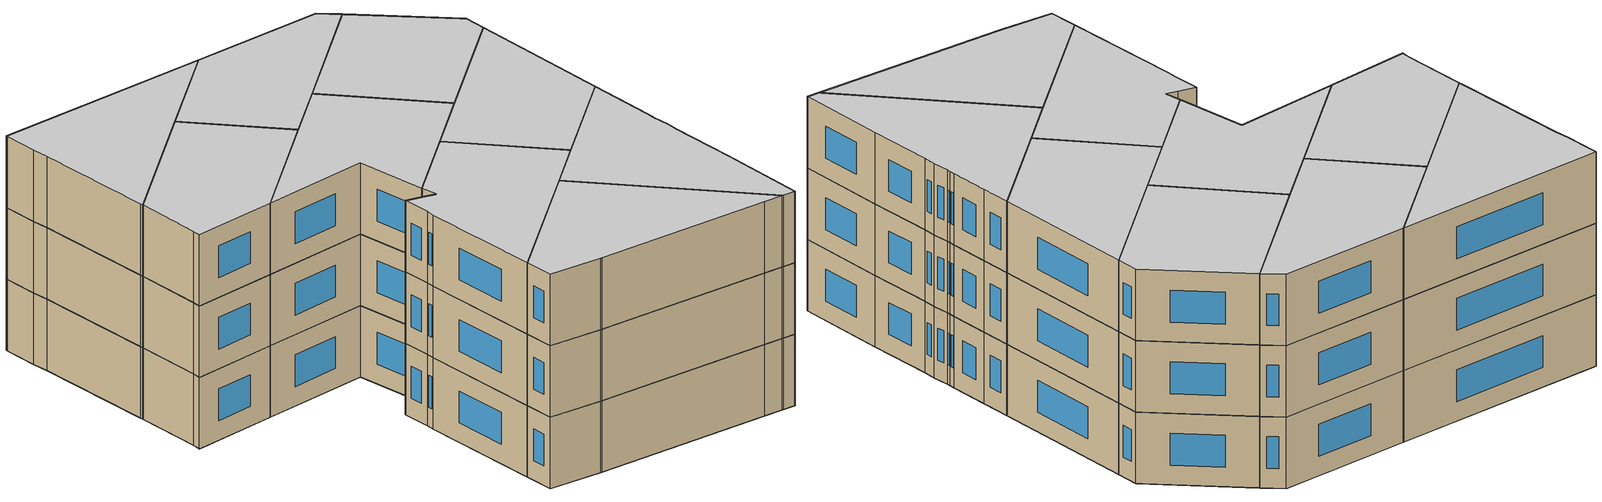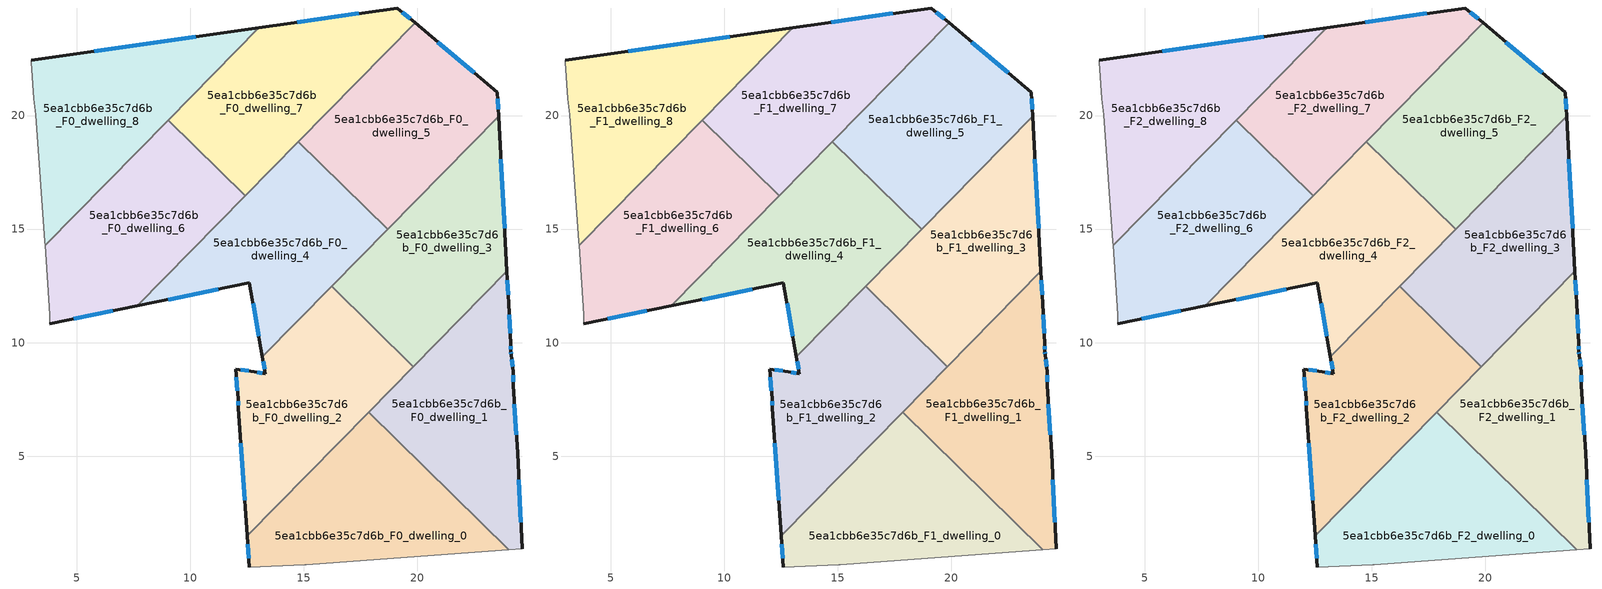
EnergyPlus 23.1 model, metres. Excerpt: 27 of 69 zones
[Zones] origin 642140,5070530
5ea1cbb6e35c7d6b_F0_dwelling_0
 floor ground (EU_floor_Construction): 24.04,0.88 17.86,6.94 12.51,1.49 12.61,0.12 15.05,0.21 15.11,0.22 23.12,0.82 z0
 wall outside (EU_wall_Construction): 12.61,0.12 12.51,1.49 z0:3
 wall adiabatic (EU_wall_Construction): 24.04,0.88 23.12,0.82 15.11,0.22 15.05,0.21 12.61,0.12 z0:3
 wall to 5ea1cbb6e35c7d6b_F0_dwelling_1 (EU_wall_Construction): 17.86,6.94 24.04,0.88 z0:3
 wall to 5ea1cbb6e35c7d6b_F0_dwelling_2 (EU_wall_Construction): 12.51,1.49 17.86,6.94 z0:3
 window (EU_Window_Construction): 12.58,0.5 12.54,1.11 z0.83:2.17
5ea1cbb6e35c7d6b_F0_dwelling_1
 floor ground (EU_floor_Construction): 24.62,0.92 24.42,5.12 24.22,8.12 24.22,8.72 24.14,9.47 24.12,9.62 24.12,9.92 24.02,11.72 23.94,13.14 17.86,6.94 24.04,0.88 z0
 wall outside (EU_wall_Construction): 23.94,13.14 24.02,11.72 24.12,9.92 24.12,9.62 24.14,9.47 24.22,8.72 24.22,8.12 24.42,5.12 24.62,0.92 z0:3
 wall adiabatic (EU_wall_Construction): 24.62,0.92 24.04,0.88 z0:3
 wall to 5ea1cbb6e35c7d6b_F0_dwelling_3 (EU_wall_Construction): 19.83,8.94 23.94,13.14 z0:3
 wall to 5ea1cbb6e35c7d6b_F0_dwelling_2 (EU_wall_Construction): 17.86,6.94 19.83,8.94 z0:3
 window (EU_Window_Construction): 24.22,8.55 24.22,8.29 / 24.27,7.29 24.36,5.95 / 24.47,3.96 24.56,2.08 / 23.96,12.75 24,12.11 / 24.05,11.22 24.09,10.42 / 24.12,9.84 24.12,9.71 / 24.12,9.58 24.13,9.52 / 24.16,9.27 24.2,8.93 z0.83:2.17
5ea1cbb6e35c7d6b_F0_dwelling_2
 floor ground (EU_floor_Construction): 12.51,1.49 19.83,8.94 16.22,12.48 13.18,9.38 13.31,8.62 12.81,8.72 12.01,8.83 12.11,7.52 12.11,7.12 z0
 wall outside (EU_wall_Construction): 12.51,1.49 12.11,7.12 12.11,7.52 12.01,8.83 12.81,8.72 13.31,8.62 13.18,9.38 z0:3
 wall to 5ea1cbb6e35c7d6b_F0_dwelling_3 (EU_wall_Construction): 16.22,12.48 19.83,8.94 z0:3
 wall to 5ea1cbb6e35c7d6b_F0_dwelling_4 (EU_wall_Construction): 13.18,9.38 16.22,12.48 z0:3
 window (EU_Window_Construction): 12.95,8.7 13.17,8.65 / 13.27,8.83 13.22,9.17 / 12.4,3.05 12.22,5.56 / 12.11,7.23 12.11,7.41 / 12.08,7.88 12.04,8.46 / 12.23,8.8 12.59,8.75 z0.83:2.17
5ea1cbb6e35c7d6b_F0_dwelling_3
 floor ground (EU_floor_Construction): 19.83,8.94 23.94,13.14 23.58,19.97 16.22,12.48 z0
 wall outside (EU_wall_Construction): 23.58,19.97 23.94,13.14 z0:3
 wall to 5ea1cbb6e35c7d6b_F0_dwelling_5 (EU_wall_Construction): 18.69,14.99 23.58,19.97 z0:3
 wall to 5ea1cbb6e35c7d6b_F0_dwelling_4 (EU_wall_Construction): 16.22,12.48 18.69,14.99 z0:3
 window (EU_Window_Construction): 23.68,18.08 23.84,15.03 z0.83:2.17
5ea1cbb6e35c7d6b_F0_dwelling_4
 floor ground (EU_floor_Construction): 13.18,9.38 18.69,14.99 14.77,18.85 7.67,11.62 12.61,12.63 z0
 wall outside (EU_wall_Construction): 13.18,9.38 12.61,12.63 7.67,11.62 z0:3
 wall to 5ea1cbb6e35c7d6b_F0_dwelling_5 (EU_wall_Construction): 14.77,18.85 18.69,14.99 z0:3
 wall to 5ea1cbb6e35c7d6b_F0_dwelling_6 (EU_wall_Construction): 7.67,11.62 12.43,16.47 z0:3
 wall to 5ea1cbb6e35c7d6b_F0_dwelling_7 (EU_wall_Construction): 12.43,16.47 14.76,18.85 z0:3
 window (EU_Window_Construction): 13.02,10.28 12.77,11.73 / 11.24,12.35 9.04,11.9 z0.83:2.17
5ea1cbb6e35c7d6b_F0_dwelling_5
 floor ground (EU_floor_Construction): 18.69,14.99 23.58,19.97 23.52,21.03 19.9,24.08 14.77,18.85 z0
 wall outside (EU_wall_Construction): 19.9,24.08 23.52,21.03 23.58,19.97 z0:3
 wall to 5ea1cbb6e35c7d6b_F0_dwelling_7 (EU_wall_Construction): 14.77,18.85 19.9,24.08 z0:3
 window (EU_Window_Construction): 23.54,20.74 23.56,20.27 / 20.9,23.23 22.52,21.87 z0.83:2.17
5ea1cbb6e35c7d6b_F0_dwelling_6
 floor ground (EU_floor_Construction): 7.67,11.62 12.43,16.47 9.03,19.8 3.61,14.28 3.81,11.23 3.81,10.83 z0
 wall outside (EU_wall_Construction): 7.67,11.62 3.81,10.83 z0:3
 wall to 5ea1cbb6e35c7d6b_F0_dwelling_7 (EU_wall_Construction): 9.03,19.8 12.43,16.47 z0:3
 wall adiabatic (EU_wall_Construction): 3.81,10.83 3.81,11.23 3.61,14.28 z0:3
 wall to 5ea1cbb6e35c7d6b_F0_dwelling_8 (EU_wall_Construction): 3.61,14.28 9.03,19.8 z0:3
 window (EU_Window_Construction): 6.6,11.4 4.87,11.05 z0.83:2.17
5ea1cbb6e35c7d6b_F0_dwelling_7
 floor ground (EU_floor_Construction): 12.43,16.47 19.9,24.08 19.12,24.74 13.03,23.87 9.03,19.8 z0
 wall outside (EU_wall_Construction): 13.03,23.87 19.12,24.74 19.9,24.08 z0:3
 wall to 5ea1cbb6e35c7d6b_F0_dwelling_8 (EU_wall_Construction): 9.03,19.8 13.03,23.87 z0:3
 window (EU_Window_Construction): 19.34,24.55 19.68,24.26 / 14.71,24.11 17.43,24.49 z0.83:2.17
5ea1cbb6e35c7d6b_F0_dwelling_8
 floor ground (EU_floor_Construction): 3.61,14.28 13.03,23.87 3.01,22.44 3.01,22.34 3.11,20.74 3.21,20.04 3.61,14.43 z0
 wall outside (EU_wall_Construction): 3.01,22.44 13.03,23.87 z0:3
 wall adiabatic (EU_wall_Construction): 3.61,14.28 3.61,14.43 3.21,20.04 3.11,20.74 3.01,22.34 3.01,22.44 z0:3
 window (EU_Window_Construction): 5.78,22.83 10.25,23.47 z0.83:2.17
5ea1cbb6e35c7d6b_F1_dwelling_0
 floor to 5ea1cbb6e35c7d6b_F0_dwelling_0 (EU_floor_Construction): 24.04,0.88 17.86,6.94 12.51,1.49 12.61,0.12 15.05,0.21 15.11,0.22 23.12,0.82 z3
 wall outside (EU_wall_Construction): 12.61,0.12 12.51,1.49 z3:6
 wall adiabatic (EU_wall_Construction): 24.04,0.88 23.12,0.82 15.11,0.22 15.05,0.21 12.61,0.12 z3:6
 wall to 5ea1cbb6e35c7d6b_F1_dwelling_1 (EU_wall_Construction): 17.86,6.94 24.04,0.88 z3:6
 wall to 5ea1cbb6e35c7d6b_F1_dwelling_2 (EU_wall_Construction): 12.51,1.49 17.86,6.94 z3:6
 window (EU_Window_Construction): 12.58,0.5 12.54,1.11 z3.83:5.17
5ea1cbb6e35c7d6b_F1_dwelling_1
 floor to 5ea1cbb6e35c7d6b_F0_dwelling_1 (EU_floor_Construction): 24.62,0.92 24.42,5.12 24.22,8.12 24.22,8.72 24.14,9.47 24.12,9.62 24.12,9.92 24.02,11.72 23.94,13.14 17.86,6.94 24.04,0.88 z3
 wall outside (EU_wall_Construction): 23.94,13.14 24.02,11.72 24.12,9.92 24.12,9.62 24.14,9.47 24.22,8.72 24.22,8.12 24.42,5.12 24.62,0.92 z3:6
 wall adiabatic (EU_wall_Construction): 24.62,0.92 24.04,0.88 z3:6
 wall to 5ea1cbb6e35c7d6b_F1_dwelling_3 (EU_wall_Construction): 19.83,8.94 23.94,13.14 z3:6
 wall to 5ea1cbb6e35c7d6b_F1_dwelling_2 (EU_wall_Construction): 17.86,6.94 19.83,8.94 z3:6
 window (EU_Window_Construction): 24.22,8.55 24.22,8.29 / 24.27,7.29 24.36,5.95 / 24.47,3.96 24.56,2.08 / 23.96,12.75 24,12.11 / 24.05,11.22 24.09,10.42 / 24.12,9.84 24.12,9.71 / 24.12,9.58 24.13,9.52 / 24.16,9.27 24.2,8.93 z3.83:5.17
5ea1cbb6e35c7d6b_F1_dwelling_2
 floor to 5ea1cbb6e35c7d6b_F0_dwelling_2 (EU_floor_Construction): 12.51,1.49 19.83,8.94 16.22,12.48 13.18,9.38 13.31,8.62 12.81,8.72 12.01,8.83 12.11,7.52 12.11,7.12 z3
 wall outside (EU_wall_Construction): 12.51,1.49 12.11,7.12 12.11,7.52 12.01,8.83 12.81,8.72 13.31,8.62 13.18,9.38 z3:6
 wall to 5ea1cbb6e35c7d6b_F1_dwelling_3 (EU_wall_Construction): 16.22,12.48 19.83,8.94 z3:6
 wall to 5ea1cbb6e35c7d6b_F1_dwelling_4 (EU_wall_Construction): 13.18,9.38 16.22,12.48 z3:6
 window (EU_Window_Construction): 12.95,8.7 13.17,8.65 / 13.27,8.83 13.22,9.17 / 12.4,3.05 12.22,5.56 / 12.11,7.23 12.11,7.41 / 12.08,7.88 12.04,8.46 / 12.23,8.8 12.59,8.75 z3.83:5.17
5ea1cbb6e35c7d6b_F1_dwelling_3
 floor to 5ea1cbb6e35c7d6b_F0_dwelling_3 (EU_floor_Construction): 19.83,8.94 23.94,13.14 23.58,19.97 16.22,12.48 z3
 wall outside (EU_wall_Construction): 23.58,19.97 23.94,13.14 z3:6
 wall to 5ea1cbb6e35c7d6b_F1_dwelling_5 (EU_wall_Construction): 18.69,14.99 23.58,19.97 z3:6
 wall to 5ea1cbb6e35c7d6b_F1_dwelling_4 (EU_wall_Construction): 16.22,12.48 18.69,14.99 z3:6
 window (EU_Window_Construction): 23.68,18.08 23.84,15.03 z3.83:5.17
5ea1cbb6e35c7d6b_F1_dwelling_4
 floor to 5ea1cbb6e35c7d6b_F0_dwelling_4 (EU_floor_Construction): 13.18,9.38 18.69,14.99 14.77,18.85 7.67,11.62 12.61,12.63 z3
 wall outside (EU_wall_Construction): 13.18,9.38 12.61,12.63 7.67,11.62 z3:6
 wall to 5ea1cbb6e35c7d6b_F1_dwelling_5 (EU_wall_Construction): 14.77,18.85 18.69,14.99 z3:6
 wall to 5ea1cbb6e35c7d6b_F1_dwelling_6 (EU_wall_Construction): 7.67,11.62 12.43,16.47 z3:6
 wall to 5ea1cbb6e35c7d6b_F1_dwelling_7 (EU_wall_Construction): 12.43,16.47 14.76,18.85 z3:6
 window (EU_Window_Construction): 13.02,10.28 12.77,11.73 / 11.24,12.35 9.04,11.9 z3.83:5.17
5ea1cbb6e35c7d6b_F1_dwelling_5
 floor to 5ea1cbb6e35c7d6b_F0_dwelling_5 (EU_floor_Construction): 18.69,14.99 23.58,19.97 23.52,21.03 19.9,24.08 14.77,18.85 z3
 wall outside (EU_wall_Construction): 19.9,24.08 23.52,21.03 23.58,19.97 z3:6
 wall to 5ea1cbb6e35c7d6b_F1_dwelling_7 (EU_wall_Construction): 14.77,18.85 19.9,24.08 z3:6
 window (EU_Window_Construction): 23.54,20.74 23.56,20.27 / 20.9,23.23 22.52,21.87 z3.83:5.17
5ea1cbb6e35c7d6b_F1_dwelling_6
 floor to 5ea1cbb6e35c7d6b_F0_dwelling_6 (EU_floor_Construction): 7.67,11.62 12.43,16.47 9.03,19.8 3.61,14.28 3.81,11.23 3.81,10.83 z3
 wall outside (EU_wall_Construction): 7.67,11.62 3.81,10.83 z3:6
 wall to 5ea1cbb6e35c7d6b_F1_dwelling_7 (EU_wall_Construction): 9.03,19.8 12.43,16.47 z3:6
 wall adiabatic (EU_wall_Construction): 3.81,10.83 3.81,11.23 3.61,14.28 z3:6
 wall to 5ea1cbb6e35c7d6b_F1_dwelling_8 (EU_wall_Construction): 3.61,14.28 9.03,19.8 z3:6
 window (EU_Window_Construction): 6.6,11.4 4.87,11.05 z3.83:5.17
5ea1cbb6e35c7d6b_F1_dwelling_7
 floor to 5ea1cbb6e35c7d6b_F0_dwelling_7 (EU_floor_Construction): 12.43,16.47 19.9,24.08 19.12,24.74 13.03,23.87 9.03,19.8 z3
 wall outside (EU_wall_Construction): 13.03,23.87 19.12,24.74 19.9,24.08 z3:6
 wall to 5ea1cbb6e35c7d6b_F1_dwelling_8 (EU_wall_Construction): 9.03,19.8 13.03,23.87 z3:6
 window (EU_Window_Construction): 19.34,24.55 19.68,24.26 / 14.71,24.11 17.43,24.49 z3.83:5.17
5ea1cbb6e35c7d6b_F1_dwelling_8
 floor to 5ea1cbb6e35c7d6b_F0_dwelling_8 (EU_floor_Construction): 3.61,14.28 13.03,23.87 3.01,22.44 3.01,22.34 3.11,20.74 3.21,20.04 3.61,14.43 z3
 wall outside (EU_wall_Construction): 3.01,22.44 13.03,23.87 z3:6
 wall adiabatic (EU_wall_Construction): 3.61,14.28 3.61,14.43 3.21,20.04 3.11,20.74 3.01,22.34 3.01,22.44 z3:6
 window (EU_Window_Construction): 5.78,22.83 10.25,23.47 z3.83:5.17
5ea1cbb6e35c7d6b_F2_dwelling_0
 floor to 5ea1cbb6e35c7d6b_F1_dwelling_0 (EU_floor_Construction): 24.04,0.88 17.86,6.94 12.51,1.49 12.61,0.12 15.05,0.21 15.11,0.22 23.12,0.82 z6
 wall outside (EU_wall_Construction): 12.61,0.12 12.51,1.49 z6:9
 wall adiabatic (EU_wall_Construction): 24.04,0.88 23.12,0.82 15.11,0.22 15.05,0.21 12.61,0.12 z6:9
 wall to 5ea1cbb6e35c7d6b_F2_dwelling_1 (EU_wall_Construction): 17.86,6.94 24.04,0.88 z6:9
 wall to 5ea1cbb6e35c7d6b_F2_dwelling_2 (EU_wall_Construction): 12.51,1.49 17.86,6.94 z6:9
 window (EU_Window_Construction): 12.58,0.5 12.54,1.11 z6.83:8.17
 ceiling to 5ea1cbb6e35c7d6b_F3_dwelling_0 (EU_floor_Construction): 24.04,0.88 23.12,0.82 15.11,0.22 15.05,0.21 12.61,0.12 12.51,1.49 17.86,6.94 z9
5ea1cbb6e35c7d6b_F2_dwelling_1
 floor to 5ea1cbb6e35c7d6b_F1_dwelling_1 (EU_floor_Construction): 24.62,0.92 24.42,5.12 24.22,8.12 24.22,8.72 24.14,9.47 24.12,9.62 24.12,9.92 24.02,11.72 23.94,13.14 17.86,6.94 24.04,0.88 z6
 wall outside (EU_wall_Construction): 23.94,13.14 24.02,11.72 24.12,9.92 24.12,9.62 24.14,9.47 24.22,8.72 24.22,8.12 24.42,5.12 24.62,0.92 z6:9
 wall adiabatic (EU_wall_Construction): 24.62,0.92 24.04,0.88 z6:9
 wall to 5ea1cbb6e35c7d6b_F2_dwelling_3 (EU_wall_Construction): 19.83,8.94 23.94,13.14 z6:9
 wall to 5ea1cbb6e35c7d6b_F2_dwelling_2 (EU_wall_Construction): 17.86,6.94 19.83,8.94 z6:9
 window (EU_Window_Construction): 24.22,8.55 24.22,8.29 / 24.27,7.29 24.36,5.95 / 24.47,3.96 24.56,2.08 / 23.96,12.75 24,12.11 / 24.05,11.22 24.09,10.42 / 24.12,9.84 24.12,9.71 / 24.12,9.58 24.13,9.52 / 24.16,9.27 24.2,8.93 z6.83:8.17
 ceiling to 5ea1cbb6e35c7d6b_F3_dwelling_1 (EU_floor_Construction): 23.94,13.14 24.02,11.72 24.12,9.92 24.12,9.62 24.14,9.47 24.22,8.72 24.22,8.12 24.42,5.12 24.62,0.92 24.04,0.88 17.86,6.94 z9
5ea1cbb6e35c7d6b_F2_dwelling_2
 floor to 5ea1cbb6e35c7d6b_F1_dwelling_2 (EU_floor_Construction): 12.51,1.49 19.83,8.94 16.22,12.48 13.18,9.38 13.31,8.62 12.81,8.72 12.01,8.83 12.11,7.52 12.11,7.12 z6
 wall outside (EU_wall_Construction): 12.51,1.49 12.11,7.12 12.11,7.52 12.01,8.83 12.81,8.72 13.31,8.62 13.18,9.38 z6:9
 wall to 5ea1cbb6e35c7d6b_F2_dwelling_3 (EU_wall_Construction): 16.22,12.48 19.83,8.94 z6:9
 wall to 5ea1cbb6e35c7d6b_F2_dwelling_4 (EU_wall_Construction): 13.18,9.38 16.22,12.48 z6:9
 window (EU_Window_Construction): 12.95,8.7 13.17,8.65 / 13.27,8.83 13.22,9.17 / 12.4,3.05 12.22,5.56 / 12.11,7.23 12.11,7.41 / 12.08,7.88 12.04,8.46 / 12.23,8.8 12.59,8.75 z6.83:8.17
 ceiling to 5ea1cbb6e35c7d6b_F3_dwelling_2 (EU_floor_Construction): 19.83,8.94 12.51,1.49 12.11,7.12 12.11,7.52 12.01,8.83 12.81,8.72 13.31,8.62 13.18,9.38 16.22,12.48 z9
5ea1cbb6e35c7d6b_F2_dwelling_3
 floor to 5ea1cbb6e35c7d6b_F1_dwelling_3 (EU_floor_Construction): 19.83,8.94 23.94,13.14 23.58,19.97 16.22,12.48 z6
 wall outside (EU_wall_Construction): 23.58,19.97 23.94,13.14 z6:9
 wall to 5ea1cbb6e35c7d6b_F2_dwelling_5 (EU_wall_Construction): 18.69,14.99 23.58,19.97 z6:9
 wall to 5ea1cbb6e35c7d6b_F2_dwelling_4 (EU_wall_Construction): 16.22,12.48 18.69,14.99 z6:9
 window (EU_Window_Construction): 23.68,18.08 23.84,15.03 z6.83:8.17
 ceiling to 5ea1cbb6e35c7d6b_F3_dwelling_3 (EU_floor_Construction): 23.58,19.97 23.94,13.14 19.83,8.94 16.22,12.48 z9
5ea1cbb6e35c7d6b_F2_dwelling_4
 floor to 5ea1cbb6e35c7d6b_F1_dwelling_4 (EU_floor_Construction): 13.18,9.38 18.69,14.99 14.77,18.85 7.67,11.62 12.61,12.63 z6
 wall outside (EU_wall_Construction): 13.18,9.38 12.61,12.63 7.67,11.62 z6:9
 wall to 5ea1cbb6e35c7d6b_F2_dwelling_5 (EU_wall_Construction): 14.77,18.85 18.69,14.99 z6:9
 wall to 5ea1cbb6e35c7d6b_F2_dwelling_6 (EU_wall_Construction): 7.67,11.62 12.43,16.47 z6:9
 wall to 5ea1cbb6e35c7d6b_F2_dwelling_7 (EU_wall_Construction): 12.43,16.47 14.76,18.85 z6:9
 window (EU_Window_Construction): 13.02,10.28 12.77,11.73 / 11.24,12.35 9.04,11.9 z6.83:8.17
 ceiling to 5ea1cbb6e35c7d6b_F3_dwelling_4 (EU_floor_Construction): 18.69,14.99 13.18,9.38 12.61,12.63 7.67,11.62 14.77,18.85 z9
5ea1cbb6e35c7d6b_F2_dwelling_5
 floor to 5ea1cbb6e35c7d6b_F1_dwelling_5 (EU_floor_Construction): 18.69,14.99 23.58,19.97 23.52,21.03 19.9,24.08 14.77,18.85 z6
 wall outside (EU_wall_Construction): 19.9,24.08 23.52,21.03 23.58,19.97 z6:9
 wall to 5ea1cbb6e35c7d6b_F2_dwelling_7 (EU_wall_Construction): 14.77,18.85 19.9,24.08 z6:9
 window (EU_Window_Construction): 23.54,20.74 23.56,20.27 / 20.9,23.23 22.52,21.87 z6.83:8.17
 ceiling to 5ea1cbb6e35c7d6b_F3_dwelling_5 (EU_floor_Construction): 23.52,21.03 23.58,19.97 18.69,14.99 14.77,18.85 19.9,24.08 z9
5ea1cbb6e35c7d6b_F2_dwelling_6
 floor to 5ea1cbb6e35c7d6b_F1_dwelling_6 (EU_floor_Construction): 7.67,11.62 12.43,16.47 9.03,19.8 3.61,14.28 3.81,11.23 3.81,10.83 z6
 wall outside (EU_wall_Construction): 7.67,11.62 3.81,10.83 z6:9
 wall to 5ea1cbb6e35c7d6b_F2_dwelling_7 (EU_wall_Construction): 9.03,19.8 12.43,16.47 z6:9
 wall adiabatic (EU_wall_Construction): 3.81,10.83 3.81,11.23 3.61,14.28 z6:9
 wall to 5ea1cbb6e35c7d6b_F2_dwelling_8 (EU_wall_Construction): 3.61,14.28 9.03,19.8 z6:9
 window (EU_Window_Construction): 6.6,11.4 4.87,11.05 z6.83:8.17
 ceiling to 5ea1cbb6e35c7d6b_F3_dwelling_6 (EU_floor_Construction): 12.43,16.47 7.67,11.62 3.81,10.83 3.81,11.23 3.61,14.28 9.03,19.8 z9
5ea1cbb6e35c7d6b_F2_dwelling_7
 floor to 5ea1cbb6e35c7d6b_F1_dwelling_7 (EU_floor_Construction): 12.43,16.47 19.9,24.08 19.12,24.74 13.03,23.87 9.03,19.8 z6
 wall outside (EU_wall_Construction): 13.03,23.87 19.12,24.74 19.9,24.08 z6:9
 wall to 5ea1cbb6e35c7d6b_F2_dwelling_8 (EU_wall_Construction): 9.03,19.8 13.03,23.87 z6:9
 window (EU_Window_Construction): 19.34,24.55 19.68,24.26 / 14.71,24.11 17.43,24.49 z6.83:8.17
 ceiling to 5ea1cbb6e35c7d6b_F3_dwelling_7 (EU_floor_Construction): 19.9,24.08 12.43,16.47 9.03,19.8 13.03,23.87 19.12,24.74 z9
5ea1cbb6e35c7d6b_F2_dwelling_8
 floor to 5ea1cbb6e35c7d6b_F1_dwelling_8 (EU_floor_Construction): 3.61,14.28 13.03,23.87 3.01,22.44 3.01,22.34 3.11,20.74 3.21,20.04 3.61,14.43 z6
 wall outside (EU_wall_Construction): 3.01,22.44 13.03,23.87 z6:9
 wall adiabatic (EU_wall_Construction): 3.61,14.28 3.61,14.43 3.21,20.04 3.11,20.74 3.01,22.34 3.01,22.44 z6:9
 window (EU_Window_Construction): 5.78,22.83 10.25,23.47 z6.83:8.17
 ceiling to 5ea1cbb6e35c7d6b_F3_dwelling_8 (EU_floor_Construction): 13.03,23.87 3.61,14.28 3.61,14.43 3.21,20.04 3.11,20.74 3.01,22.34 3.01,22.44 z9
[Building]
EU S2 Campaign: North Axis=0; Terrain=City; Solar Distribution=FullExterior
[Site:Location]
Lyon-Bron: Latitude=45.75; Longitude=5; Time Zone=1; Elevation=198
[SizingPeriod:WeatherFileDays]
AnnualSizingPeriod: Begin Month=1; Begin Day of Month=1; End Month=12; End Day of Month=31; Day of Week for Start Day=Monday; Use Weather File Daylight Saving Period=No; Use Weather File Rain and Snow Indicators=No
[MATERIAL]
EU_InternalMass_Material: Roughness=MediumRough; Thickness=0.1; Conductivity=1; Density=1800; Specific Heat=900; Thermal Absorptance=0.9; Solar Absorptance=0.7; Visible Absorptance=0.7
[MATERIAL:NOMASS] Roughness=MediumRough; Thermal Absorptance=0.9; Solar Absorptance=0.7; Visible Absorptance=0.7
Name | Thermal Resistance
EU_wall_NoMass | 1.97775
EU_floor_NoMass | 1.84812
[WINDOWMATERIAL:SIMPLEGLAZINGSYSTEM]
EU_Window_SimpleGlazing: UFactor=3.27502; Solar Heat Gain Coefficient=0.76; Visible Transmittance=0.76
[CONSTRUCTION]
EU_wall_Construction: EU_wall_NoMass
EU_floor_Construction: EU_floor_NoMass
EU_InternalMass_Construction: EU_InternalMass_Material
EU_Window_Construction: EU_Window_SimpleGlazing
[ZONE] Type=1; Multiplier=1; Ceiling Height=autocalculate; Floor Area=autocalculate; Part of Total Floor Area=Yes
Name | Volume
5ea1cbb6e35c7d6b_F0_dwelling_0; 5ea1cbb6e35c7d6b_F1_dwelling_0; 5ea1cbb6e35c7d6b_F2_dwelling_0 | 123.814
5ea1cbb6e35c7d6b_F0_dwelling_1; 5ea1cbb6e35c7d6b_F1_dwelling_1; 5ea1cbb6e35c7d6b_F2_dwelling_1 | 123.795
5ea1cbb6e35c7d6b_F0_dwelling_2; 5ea1cbb6e35c7d6b_F1_dwelling_2; 5ea1cbb6e35c7d6b_F2_dwelling_2 | 124.006
5ea1cbb6e35c7d6b_F0_dwelling_3; 5ea1cbb6e35c7d6b_F1_dwelling_3; 5ea1cbb6e35c7d6b_F2_dwelling_3 | 124.03
5ea1cbb6e35c7d6b_F0_dwelling_4; 5ea1cbb6e35c7d6b_F1_dwelling_4; 5ea1cbb6e35c7d6b_F2_dwelling_4 | 123.536
5ea1cbb6e35c7d6b_F0_dwelling_5; 5ea1cbb6e35c7d6b_F1_dwelling_5; 5ea1cbb6e35c7d6b_F2_dwelling_5 | 123.541
5ea1cbb6e35c7d6b_F0_dwelling_6; 5ea1cbb6e35c7d6b_F1_dwelling_6; 5ea1cbb6e35c7d6b_F2_dwelling_6 | 123.82
5ea1cbb6e35c7d6b_F0_dwelling_7; 5ea1cbb6e35c7d6b_F1_dwelling_7; 5ea1cbb6e35c7d6b_F2_dwelling_7 | 123.806
5ea1cbb6e35c7d6b_F0_dwelling_8; 5ea1cbb6e35c7d6b_F1_dwelling_8; 5ea1cbb6e35c7d6b_F2_dwelling_8 | 123.773
[INTERNALMASS] Construction=EU_InternalMass_Construction
Name | Zone or ZoneList | Surface Area
5ea1cbb6e35c7d6b_F0_dwelling_0_EU_InternalMass | 5ea1cbb6e35c7d6b_F0_dwelling_0 | 41.271
5ea1cbb6e35c7d6b_F0_dwelling_1_EU_InternalMass | 5ea1cbb6e35c7d6b_F0_dwelling_1 | 41.2654
5ea1cbb6e35c7d6b_F0_dwelling_2_EU_InternalMass | 5ea1cbb6e35c7d6b_F0_dwelling_2 | 41.3361
5ea1cbb6e35c7d6b_F0_dwelling_3_EU_InternalMass | 5ea1cbb6e35c7d6b_F0_dwelling_3 | 41.3444
5ea1cbb6e35c7d6b_F0_dwelling_4_EU_InternalMass | 5ea1cbb6e35c7d6b_F0_dwelling_4 | 41.18
5ea1cbb6e35c7d6b_F0_dwelling_5_EU_InternalMass | 5ea1cbb6e35c7d6b_F0_dwelling_5 | 41.1806
5ea1cbb6e35c7d6b_F0_dwelling_6_EU_InternalMass | 5ea1cbb6e35c7d6b_F0_dwelling_6 | 41.2734
5ea1cbb6e35c7d6b_F0_dwelling_7_EU_InternalMass | 5ea1cbb6e35c7d6b_F0_dwelling_7 | 41.2701
5ea1cbb6e35c7d6b_F0_dwelling_8_EU_InternalMass | 5ea1cbb6e35c7d6b_F0_dwelling_8 | 41.2574
5ea1cbb6e35c7d6b_F1_dwelling_0_EU_InternalMass | 5ea1cbb6e35c7d6b_F1_dwelling_0 | 41.271
5ea1cbb6e35c7d6b_F1_dwelling_1_EU_InternalMass | 5ea1cbb6e35c7d6b_F1_dwelling_1 | 41.2654
5ea1cbb6e35c7d6b_F1_dwelling_2_EU_InternalMass | 5ea1cbb6e35c7d6b_F1_dwelling_2 | 41.3361
5ea1cbb6e35c7d6b_F1_dwelling_3_EU_InternalMass | 5ea1cbb6e35c7d6b_F1_dwelling_3 | 41.3444
5ea1cbb6e35c7d6b_F1_dwelling_4_EU_InternalMass | 5ea1cbb6e35c7d6b_F1_dwelling_4 | 41.18
5ea1cbb6e35c7d6b_F1_dwelling_5_EU_InternalMass | 5ea1cbb6e35c7d6b_F1_dwelling_5 | 41.1806
5ea1cbb6e35c7d6b_F1_dwelling_6_EU_InternalMass | 5ea1cbb6e35c7d6b_F1_dwelling_6 | 41.2734
5ea1cbb6e35c7d6b_F1_dwelling_7_EU_InternalMass | 5ea1cbb6e35c7d6b_F1_dwelling_7 | 41.2701
5ea1cbb6e35c7d6b_F1_dwelling_8_EU_InternalMass | 5ea1cbb6e35c7d6b_F1_dwelling_8 | 41.2574
5ea1cbb6e35c7d6b_F2_dwelling_0_EU_InternalMass | 5ea1cbb6e35c7d6b_F2_dwelling_0 | 41.271
5ea1cbb6e35c7d6b_F2_dwelling_1_EU_InternalMass | 5ea1cbb6e35c7d6b_F2_dwelling_1 | 41.2654
5ea1cbb6e35c7d6b_F2_dwelling_2_EU_InternalMass | 5ea1cbb6e35c7d6b_F2_dwelling_2 | 41.3361
5ea1cbb6e35c7d6b_F2_dwelling_3_EU_InternalMass | 5ea1cbb6e35c7d6b_F2_dwelling_3 | 41.3444
5ea1cbb6e35c7d6b_F2_dwelling_4_EU_InternalMass | 5ea1cbb6e35c7d6b_F2_dwelling_4 | 41.18
5ea1cbb6e35c7d6b_F2_dwelling_5_EU_InternalMass | 5ea1cbb6e35c7d6b_F2_dwelling_5 | 41.1806
5ea1cbb6e35c7d6b_F2_dwelling_6_EU_InternalMass | 5ea1cbb6e35c7d6b_F2_dwelling_6 | 41.2734
5ea1cbb6e35c7d6b_F2_dwelling_7_EU_InternalMass | 5ea1cbb6e35c7d6b_F2_dwelling_7 | 41.2701
5ea1cbb6e35c7d6b_F2_dwelling_8_EU_InternalMass | 5ea1cbb6e35c7d6b_F2_dwelling_8 | 41.2574
[OTHEREQUIPMENT] Fuel Type=Electricity; Design Level Calculation Method=Watts/Area; Power per Zone Floor Area=1; Fraction Latent=0; Fraction Radiant=0; Fraction Lost=0; Carbon Dioxide Generation Rate=0; EndUse Subcategory=EU_Step8_InternalGains
Name | Zone or ZoneList or Space or SpaceList | Schedule
EU_Step8_InternalGain_5ea1cbb6e35c7d6b_F0_dwelling_0_f000 | 5ea1cbb6e35c7d6b_F0_dwelling_0 | EU_Step8_GainSchedule_5ea1cbb6e35c7d6b_F0_dwelling_0_f000
EU_Step8_InternalGain_5ea1cbb6e35c7d6b_F0_dwelling_1_f000 | 5ea1cbb6e35c7d6b_F0_dwelling_1 | EU_Step8_GainSchedule_5ea1cbb6e35c7d6b_F0_dwelling_1_f000
EU_Step8_InternalGain_5ea1cbb6e35c7d6b_F0_dwelling_2_f000 | 5ea1cbb6e35c7d6b_F0_dwelling_2 | EU_Step8_GainSchedule_5ea1cbb6e35c7d6b_F0_dwelling_2_f000
EU_Step8_InternalGain_5ea1cbb6e35c7d6b_F0_dwelling_3_f000 | 5ea1cbb6e35c7d6b_F0_dwelling_3 | EU_Step8_GainSchedule_5ea1cbb6e35c7d6b_F0_dwelling_3_f000
EU_Step8_InternalGain_5ea1cbb6e35c7d6b_F0_dwelling_4_f000 | 5ea1cbb6e35c7d6b_F0_dwelling_4 | EU_Step8_GainSchedule_5ea1cbb6e35c7d6b_F0_dwelling_4_f000
EU_Step8_InternalGain_5ea1cbb6e35c7d6b_F0_dwelling_5_f000 | 5ea1cbb6e35c7d6b_F0_dwelling_5 | EU_Step8_GainSchedule_5ea1cbb6e35c7d6b_F0_dwelling_5_f000
EU_Step8_InternalGain_5ea1cbb6e35c7d6b_F0_dwelling_6_f000 | 5ea1cbb6e35c7d6b_F0_dwelling_6 | EU_Step8_GainSchedule_5ea1cbb6e35c7d6b_F0_dwelling_6_f000
EU_Step8_InternalGain_5ea1cbb6e35c7d6b_F0_dwelling_7_f000 | 5ea1cbb6e35c7d6b_F0_dwelling_7 | EU_Step8_GainSchedule_5ea1cbb6e35c7d6b_F0_dwelling_7_f000
EU_Step8_InternalGain_5ea1cbb6e35c7d6b_F0_dwelling_8_f000 | 5ea1cbb6e35c7d6b_F0_dwelling_8 | EU_Step8_GainSchedule_5ea1cbb6e35c7d6b_F0_dwelling_8_f000
EU_Step8_InternalGain_5ea1cbb6e35c7d6b_F1_dwelling_0_f000 | 5ea1cbb6e35c7d6b_F1_dwelling_0 | EU_Step8_GainSchedule_5ea1cbb6e35c7d6b_F1_dwelling_0_f000
EU_Step8_InternalGain_5ea1cbb6e35c7d6b_F1_dwelling_1_f000 | 5ea1cbb6e35c7d6b_F1_dwelling_1 | EU_Step8_GainSchedule_5ea1cbb6e35c7d6b_F1_dwelling_1_f000
EU_Step8_InternalGain_5ea1cbb6e35c7d6b_F1_dwelling_2_f000 | 5ea1cbb6e35c7d6b_F1_dwelling_2 | EU_Step8_GainSchedule_5ea1cbb6e35c7d6b_F1_dwelling_2_f000
EU_Step8_InternalGain_5ea1cbb6e35c7d6b_F1_dwelling_3_f000 | 5ea1cbb6e35c7d6b_F1_dwelling_3 | EU_Step8_GainSchedule_5ea1cbb6e35c7d6b_F1_dwelling_3_f000
EU_Step8_InternalGain_5ea1cbb6e35c7d6b_F1_dwelling_4_f000 | 5ea1cbb6e35c7d6b_F1_dwelling_4 | EU_Step8_GainSchedule_5ea1cbb6e35c7d6b_F1_dwelling_4_f000
EU_Step8_InternalGain_5ea1cbb6e35c7d6b_F1_dwelling_5_f000 | 5ea1cbb6e35c7d6b_F1_dwelling_5 | EU_Step8_GainSchedule_5ea1cbb6e35c7d6b_F1_dwelling_5_f000
EU_Step8_InternalGain_5ea1cbb6e35c7d6b_F1_dwelling_6_f000 | 5ea1cbb6e35c7d6b_F1_dwelling_6 | EU_Step8_GainSchedule_5ea1cbb6e35c7d6b_F1_dwelling_6_f000
EU_Step8_InternalGain_5ea1cbb6e35c7d6b_F1_dwelling_7_f000 | 5ea1cbb6e35c7d6b_F1_dwelling_7 | EU_Step8_GainSchedule_5ea1cbb6e35c7d6b_F1_dwelling_7_f000
EU_Step8_InternalGain_5ea1cbb6e35c7d6b_F1_dwelling_8_f000 | 5ea1cbb6e35c7d6b_F1_dwelling_8 | EU_Step8_GainSchedule_5ea1cbb6e35c7d6b_F1_dwelling_8_f000
EU_Step8_InternalGain_5ea1cbb6e35c7d6b_F2_dwelling_0_f000 | 5ea1cbb6e35c7d6b_F2_dwelling_0 | EU_Step8_GainSchedule_5ea1cbb6e35c7d6b_F2_dwelling_0_f000
EU_Step8_InternalGain_5ea1cbb6e35c7d6b_F2_dwelling_1_f000 | 5ea1cbb6e35c7d6b_F2_dwelling_1 | EU_Step8_GainSchedule_5ea1cbb6e35c7d6b_F2_dwelling_1_f000
EU_Step8_InternalGain_5ea1cbb6e35c7d6b_F2_dwelling_2_f000 | 5ea1cbb6e35c7d6b_F2_dwelling_2 | EU_Step8_GainSchedule_5ea1cbb6e35c7d6b_F2_dwelling_2_f000
EU_Step8_InternalGain_5ea1cbb6e35c7d6b_F2_dwelling_3_f000 | 5ea1cbb6e35c7d6b_F2_dwelling_3 | EU_Step8_GainSchedule_5ea1cbb6e35c7d6b_F2_dwelling_3_f000
EU_Step8_InternalGain_5ea1cbb6e35c7d6b_F2_dwelling_4_f000 | 5ea1cbb6e35c7d6b_F2_dwelling_4 | EU_Step8_GainSchedule_5ea1cbb6e35c7d6b_F2_dwelling_4_f000
EU_Step8_InternalGain_5ea1cbb6e35c7d6b_F2_dwelling_5_f000 | 5ea1cbb6e35c7d6b_F2_dwelling_5 | EU_Step8_GainSchedule_5ea1cbb6e35c7d6b_F2_dwelling_5_f000
EU_Step8_InternalGain_5ea1cbb6e35c7d6b_F2_dwelling_6_f000 | 5ea1cbb6e35c7d6b_F2_dwelling_6 | EU_Step8_GainSchedule_5ea1cbb6e35c7d6b_F2_dwelling_6_f000
EU_Step8_InternalGain_5ea1cbb6e35c7d6b_F2_dwelling_7_f000 | 5ea1cbb6e35c7d6b_F2_dwelling_7 | EU_Step8_GainSchedule_5ea1cbb6e35c7d6b_F2_dwelling_7_f000
EU_Step8_InternalGain_5ea1cbb6e35c7d6b_F2_dwelling_8_f000 | 5ea1cbb6e35c7d6b_F2_dwelling_8 | EU_Step8_GainSchedule_5ea1cbb6e35c7d6b_F2_dwelling_8_f000
[ZONEVENTILATION:DESIGNFLOWRATE] Schedule=EU_AlwaysOn; Design Flow Rate Calculation Method=AirChanges/Hour; Air Changes per Hour=0.759424; Ventilation Type=Natural; Fan Pressure Rise=0; Fan Total Efficiency=1; Constant Term Coefficient=1; Temperature Term Coefficient=0; Velocity Term Coefficient=0; Velocity Squared Term Coefficient=0; Minimum Indoor Temperature=-100; Maximum Indoor Temperature=100; Delta Temperature=-100; Minimum Outdoor Temperature=-100; Maximum Outdoor Temperature=100; Maximum Wind Speed=40
Name | Zone or ZoneList or Space or SpaceList
EU_ConstantAir_5ea1cbb6e35c7d6b_F0_dwelling_0 | 5ea1cbb6e35c7d6b_F0_dwelling_0
EU_ConstantAir_5ea1cbb6e35c7d6b_F0_dwelling_1 | 5ea1cbb6e35c7d6b_F0_dwelling_1
EU_ConstantAir_5ea1cbb6e35c7d6b_F0_dwelling_2 | 5ea1cbb6e35c7d6b_F0_dwelling_2
EU_ConstantAir_5ea1cbb6e35c7d6b_F0_dwelling_3 | 5ea1cbb6e35c7d6b_F0_dwelling_3
EU_ConstantAir_5ea1cbb6e35c7d6b_F0_dwelling_4 | 5ea1cbb6e35c7d6b_F0_dwelling_4
EU_ConstantAir_5ea1cbb6e35c7d6b_F0_dwelling_5 | 5ea1cbb6e35c7d6b_F0_dwelling_5
EU_ConstantAir_5ea1cbb6e35c7d6b_F0_dwelling_6 | 5ea1cbb6e35c7d6b_F0_dwelling_6
EU_ConstantAir_5ea1cbb6e35c7d6b_F0_dwelling_7 | 5ea1cbb6e35c7d6b_F0_dwelling_7
EU_ConstantAir_5ea1cbb6e35c7d6b_F0_dwelling_8 | 5ea1cbb6e35c7d6b_F0_dwelling_8
EU_ConstantAir_5ea1cbb6e35c7d6b_F1_dwelling_0 | 5ea1cbb6e35c7d6b_F1_dwelling_0
EU_ConstantAir_5ea1cbb6e35c7d6b_F1_dwelling_1 | 5ea1cbb6e35c7d6b_F1_dwelling_1
EU_ConstantAir_5ea1cbb6e35c7d6b_F1_dwelling_2 | 5ea1cbb6e35c7d6b_F1_dwelling_2
EU_ConstantAir_5ea1cbb6e35c7d6b_F1_dwelling_3 | 5ea1cbb6e35c7d6b_F1_dwelling_3
EU_ConstantAir_5ea1cbb6e35c7d6b_F1_dwelling_4 | 5ea1cbb6e35c7d6b_F1_dwelling_4
EU_ConstantAir_5ea1cbb6e35c7d6b_F1_dwelling_5 | 5ea1cbb6e35c7d6b_F1_dwelling_5
EU_ConstantAir_5ea1cbb6e35c7d6b_F1_dwelling_6 | 5ea1cbb6e35c7d6b_F1_dwelling_6
EU_ConstantAir_5ea1cbb6e35c7d6b_F1_dwelling_7 | 5ea1cbb6e35c7d6b_F1_dwelling_7
EU_ConstantAir_5ea1cbb6e35c7d6b_F1_dwelling_8 | 5ea1cbb6e35c7d6b_F1_dwelling_8
EU_ConstantAir_5ea1cbb6e35c7d6b_F2_dwelling_0 | 5ea1cbb6e35c7d6b_F2_dwelling_0
EU_ConstantAir_5ea1cbb6e35c7d6b_F2_dwelling_1 | 5ea1cbb6e35c7d6b_F2_dwelling_1
EU_ConstantAir_5ea1cbb6e35c7d6b_F2_dwelling_2 | 5ea1cbb6e35c7d6b_F2_dwelling_2
EU_ConstantAir_5ea1cbb6e35c7d6b_F2_dwelling_3 | 5ea1cbb6e35c7d6b_F2_dwelling_3
EU_ConstantAir_5ea1cbb6e35c7d6b_F2_dwelling_4 | 5ea1cbb6e35c7d6b_F2_dwelling_4
EU_ConstantAir_5ea1cbb6e35c7d6b_F2_dwelling_5 | 5ea1cbb6e35c7d6b_F2_dwelling_5
EU_ConstantAir_5ea1cbb6e35c7d6b_F2_dwelling_6 | 5ea1cbb6e35c7d6b_F2_dwelling_6
EU_ConstantAir_5ea1cbb6e35c7d6b_F2_dwelling_7 | 5ea1cbb6e35c7d6b_F2_dwelling_7
EU_ConstantAir_5ea1cbb6e35c7d6b_F2_dwelling_8 | 5ea1cbb6e35c7d6b_F2_dwelling_8
[HVACTEMPLATE:THERMOSTAT] Constant Heating Setpoint=20; Constant Cooling Setpoint=50
EU_HeatOnly_5ea1cbb6e35c7d6b_F0_dwelling_0; EU_HeatOnly_5ea1cbb6e35c7d6b_F0_dwelling_1; EU_HeatOnly_5ea1cbb6e35c7d6b_F0_dwelling_2; EU_HeatOnly_5ea1cbb6e35c7d6b_F0_dwelling_3; EU_HeatOnly_5ea1cbb6e35c7d6b_F0_dwelling_4; EU_HeatOnly_5ea1cbb6e35c7d6b_F0_dwelling_5; EU_HeatOnly_5ea1cbb6e35c7d6b_F0_dwelling_6; EU_HeatOnly_5ea1cbb6e35c7d6b_F0_dwelling_7; EU_HeatOnly_5ea1cbb6e35c7d6b_F0_dwelling_8; EU_HeatOnly_5ea1cbb6e35c7d6b_F1_dwelling_0; EU_HeatOnly_5ea1cbb6e35c7d6b_F1_dwelling_1; EU_HeatOnly_5ea1cbb6e35c7d6b_F1_dwelling_2; EU_HeatOnly_5ea1cbb6e35c7d6b_F1_dwelling_3; EU_HeatOnly_5ea1cbb6e35c7d6b_F1_dwelling_4; EU_HeatOnly_5ea1cbb6e35c7d6b_F1_dwelling_5; EU_HeatOnly_5ea1cbb6e35c7d6b_F1_dwelling_6; EU_HeatOnly_5ea1cbb6e35c7d6b_F1_dwelling_7; EU_HeatOnly_5ea1cbb6e35c7d6b_F1_dwelling_8; EU_HeatOnly_5ea1cbb6e35c7d6b_F2_dwelling_0; EU_HeatOnly_5ea1cbb6e35c7d6b_F2_dwelling_1; EU_HeatOnly_5ea1cbb6e35c7d6b_F2_dwelling_2; EU_HeatOnly_5ea1cbb6e35c7d6b_F2_dwelling_3; EU_HeatOnly_5ea1cbb6e35c7d6b_F2_dwelling_4; EU_HeatOnly_5ea1cbb6e35c7d6b_F2_dwelling_5; EU_HeatOnly_5ea1cbb6e35c7d6b_F2_dwelling_6; EU_HeatOnly_5ea1cbb6e35c7d6b_F2_dwelling_7; EU_HeatOnly_5ea1cbb6e35c7d6b_F2_dwelling_8; EU_HeatOnly_5ea1cbb6e35c7d6b_F3_dwelling_0; EU_HeatOnly_5ea1cbb6e35c7d6b_F3_dwelling_1; EU_HeatOnly_5ea1cbb6e35c7d6b_F3_dwelling_2; EU_HeatOnly_5ea1cbb6e35c7d6b_F3_dwelling_3; EU_HeatOnly_5ea1cbb6e35c7d6b_F3_dwelling_4; EU_HeatOnly_5ea1cbb6e35c7d6b_F3_dwelling_5; EU_HeatOnly_5ea1cbb6e35c7d6b_F3_dwelling_6; EU_HeatOnly_5ea1cbb6e35c7d6b_F3_dwelling_7; EU_HeatOnly_5ea1cbb6e35c7d6b_F3_dwelling_8; EU_HeatOnly_5ea1cbb6e35c7d6b_F4_dwelling_0; EU_HeatOnly_5ea1cbb6e35c7d6b_F4_dwelling_1; EU_HeatOnly_5ea1cbb6e35c7d6b_F4_dwelling_2; EU_HeatOnly_5ea1cbb6e35c7d6b_F4_dwelling_3; EU_HeatOnly_5ea1cbb6e35c7d6b_F4_dwelling_4; EU_HeatOnly_5ea1cbb6e35c7d6b_F4_dwelling_5; EU_HeatOnly_5ea1cbb6e35c7d6b_F4_dwelling_6; EU_HeatOnly_5ea1cbb6e35c7d6b_F4_dwelling_7; EU_HeatOnly_5ea1cbb6e35c7d6b_F4_dwelling_8; EU_HeatOnly_5ea1cbb6e35c7d6b_F5_dwelling_0; EU_HeatOnly_5ea1cbb6e35c7d6b_F5_dwelling_1; EU_HeatOnly_5ea1cbb6e35c7d6b_F5_dwelling_2; EU_HeatOnly_5ea1cbb6e35c7d6b_F5_dwelling_3; EU_HeatOnly_5ea1cbb6e35c7d6b_F5_dwelling_4; EU_HeatOnly_5ea1cbb6e35c7d6b_F5_dwelling_5; EU_HeatOnly_5ea1cbb6e35c7d6b_F5_dwelling_6; EU_HeatOnly_5ea1cbb6e35c7d6b_F5_dwelling_7; EU_HeatOnly_5ea1cbb6e35c7d6b_F6_dwelling_0; EU_HeatOnly_5ea1cbb6e35c7d6b_F6_dwelling_1; EU_HeatOnly_5ea1cbb6e35c7d6b_F6_dwelling_2; EU_HeatOnly_5ea1cbb6e35c7d6b_F6_dwelling_3; EU_HeatOnly_5ea1cbb6e35c7d6b_F6_dwelling_4; EU_HeatOnly_5ea1cbb6e35c7d6b_F6_dwelling_5; EU_HeatOnly_5ea1cbb6e35c7d6b_F6_dwelling_6; EU_HeatOnly_5ea1cbb6e35c7d6b_F6_dwelling_7; EU_HeatOnly_5ea1cbb6e35c7d6b_F7_dwelling_0; EU_HeatOnly_5ea1cbb6e35c7d6b_F7_dwelling_1; EU_HeatOnly_5ea1cbb6e35c7d6b_F7_dwelling_2; EU_HeatOnly_5ea1cbb6e35c7d6b_F7_dwelling_3; EU_HeatOnly_5ea1cbb6e35c7d6b_F7_dwelling_4; EU_HeatOnly_5ea1cbb6e35c7d6b_F7_dwelling_5; EU_HeatOnly_5ea1cbb6e35c7d6b_F7_dwelling_6; EU_HeatOnly_5ea1cbb6e35c7d6b_F7_dwelling_7
[HVACTEMPLATE:ZONE:IDEALLOADSAIRSYSTEM] System Availability Schedule=EU_AlwaysOn; Maximum Heating Supply Air Temperature=50; Minimum Cooling Supply Air Temperature=13; Maximum Heating Supply Air Humidity Ratio=0.0156; Minimum Cooling Supply Air Humidity Ratio=0.0077; Heating Limit=NoLimit; Cooling Limit=NoLimit; Heating Availability Schedule=EU_AlwaysOn; Cooling Availability Schedule=EU_CoolingOff; Dehumidification Control Type=ConstantSensibleHeatRatio; Cooling Sensible Heat Ratio=0.7; Dehumidification Setpoint=60; Humidification Control Type=None; Humidification Setpoint=30; Outdoor Air Method=None; Outdoor Air Flow Rate per Person=0.00944; Outdoor Air Flow Rate per Zone Floor Area=0; Outdoor Air Flow Rate per Zone=0; Demand Controlled Ventilation Type=None; Outdoor Air Economizer Type=NoEconomizer; Heat Recovery Type=None; Sensible Heat Recovery Effectiveness=0.7; Latent Heat Recovery Effectiveness=0.65
Name | Template Thermostat
5ea1cbb6e35c7d6b_F0_dwelling_0 | EU_HeatOnly_5ea1cbb6e35c7d6b_F0_dwelling_0
5ea1cbb6e35c7d6b_F0_dwelling_1 | EU_HeatOnly_5ea1cbb6e35c7d6b_F0_dwelling_1
5ea1cbb6e35c7d6b_F0_dwelling_2 | EU_HeatOnly_5ea1cbb6e35c7d6b_F0_dwelling_2
5ea1cbb6e35c7d6b_F0_dwelling_3 | EU_HeatOnly_5ea1cbb6e35c7d6b_F0_dwelling_3
5ea1cbb6e35c7d6b_F0_dwelling_4 | EU_HeatOnly_5ea1cbb6e35c7d6b_F0_dwelling_4
5ea1cbb6e35c7d6b_F0_dwelling_5 | EU_HeatOnly_5ea1cbb6e35c7d6b_F0_dwelling_5
5ea1cbb6e35c7d6b_F0_dwelling_6 | EU_HeatOnly_5ea1cbb6e35c7d6b_F0_dwelling_6
5ea1cbb6e35c7d6b_F0_dwelling_7 | EU_HeatOnly_5ea1cbb6e35c7d6b_F0_dwelling_7
5ea1cbb6e35c7d6b_F0_dwelling_8 | EU_HeatOnly_5ea1cbb6e35c7d6b_F0_dwelling_8
5ea1cbb6e35c7d6b_F1_dwelling_0 | EU_HeatOnly_5ea1cbb6e35c7d6b_F1_dwelling_0
5ea1cbb6e35c7d6b_F1_dwelling_1 | EU_HeatOnly_5ea1cbb6e35c7d6b_F1_dwelling_1
5ea1cbb6e35c7d6b_F1_dwelling_2 | EU_HeatOnly_5ea1cbb6e35c7d6b_F1_dwelling_2
5ea1cbb6e35c7d6b_F1_dwelling_3 | EU_HeatOnly_5ea1cbb6e35c7d6b_F1_dwelling_3
5ea1cbb6e35c7d6b_F1_dwelling_4 | EU_HeatOnly_5ea1cbb6e35c7d6b_F1_dwelling_4
5ea1cbb6e35c7d6b_F1_dwelling_5 | EU_HeatOnly_5ea1cbb6e35c7d6b_F1_dwelling_5
5ea1cbb6e35c7d6b_F1_dwelling_6 | EU_HeatOnly_5ea1cbb6e35c7d6b_F1_dwelling_6
5ea1cbb6e35c7d6b_F1_dwelling_7 | EU_HeatOnly_5ea1cbb6e35c7d6b_F1_dwelling_7
5ea1cbb6e35c7d6b_F1_dwelling_8 | EU_HeatOnly_5ea1cbb6e35c7d6b_F1_dwelling_8
5ea1cbb6e35c7d6b_F2_dwelling_0 | EU_HeatOnly_5ea1cbb6e35c7d6b_F2_dwelling_0
5ea1cbb6e35c7d6b_F2_dwelling_1 | EU_HeatOnly_5ea1cbb6e35c7d6b_F2_dwelling_1
5ea1cbb6e35c7d6b_F2_dwelling_2 | EU_HeatOnly_5ea1cbb6e35c7d6b_F2_dwelling_2
5ea1cbb6e35c7d6b_F2_dwelling_3 | EU_HeatOnly_5ea1cbb6e35c7d6b_F2_dwelling_3
5ea1cbb6e35c7d6b_F2_dwelling_4 | EU_HeatOnly_5ea1cbb6e35c7d6b_F2_dwelling_4
5ea1cbb6e35c7d6b_F2_dwelling_5 | EU_HeatOnly_5ea1cbb6e35c7d6b_F2_dwelling_5
5ea1cbb6e35c7d6b_F2_dwelling_6 | EU_HeatOnly_5ea1cbb6e35c7d6b_F2_dwelling_6
5ea1cbb6e35c7d6b_F2_dwelling_7 | EU_HeatOnly_5ea1cbb6e35c7d6b_F2_dwelling_7
5ea1cbb6e35c7d6b_F2_dwelling_8 | EU_HeatOnly_5ea1cbb6e35c7d6b_F2_dwelling_8
[SIZING:ZONE] Zone Cooling Design Supply Air Temperature Input Method=SupplyAirTemperature; Zone Cooling Design Supply Air Temperature=13; Zone Heating Design Supply Air Temperature Input Method=SupplyAirTemperature; Zone Heating Design Supply Air Temperature=50; Zone Cooling Design Supply Air Humidity Ratio=0.008; Zone Heating Design Supply Air Humidity Ratio=0.008; Cooling Design Air Flow Method=DesignDay; Cooling Design Air Flow Rate=0; Cooling Minimum Air Flow per Zone Floor Area=0.000762; Cooling Minimum Air Flow=0; Cooling Minimum Air Flow Fraction=0.2; Heating Design Air Flow Method=DesignDay; Heating Design Air Flow Rate=0; Heating Maximum Air Flow per Zone Floor Area=0.002032; Heating Maximum Air Flow=0.141576; Heating Maximum Air Flow Fraction=0.3; Account for Dedicated Outdoor Air System=No; Dedicated Outdoor Air System Control Strategy=NeutralSupplyAir; Dedicated Outdoor Air Low Setpoint Temperature for Design=autosize; Dedicated Outdoor Air High Setpoint Temperature for Design=autosize; Zone Load Sizing Method=Sensible Load Only No Latent Load; Zone Latent Cooling Design Supply Air Humidity Ratio Input Method=HumidityRatioDifference; Zone Cooling Design Supply Air Humidity Ratio Difference=0.005; Zone Latent Heating Design Supply Air Humidity Ratio Input Method=HumidityRatioDifference; Zone Humidification Design Supply Air Humidity Ratio Difference=0.005
5ea1cbb6e35c7d6b_F0_dwelling_0; 5ea1cbb6e35c7d6b_F0_dwelling_1; 5ea1cbb6e35c7d6b_F0_dwelling_2; 5ea1cbb6e35c7d6b_F0_dwelling_3; 5ea1cbb6e35c7d6b_F0_dwelling_4; 5ea1cbb6e35c7d6b_F0_dwelling_5; 5ea1cbb6e35c7d6b_F0_dwelling_6; 5ea1cbb6e35c7d6b_F0_dwelling_7; 5ea1cbb6e35c7d6b_F0_dwelling_8; 5ea1cbb6e35c7d6b_F1_dwelling_0; 5ea1cbb6e35c7d6b_F1_dwelling_1; 5ea1cbb6e35c7d6b_F1_dwelling_2; 5ea1cbb6e35c7d6b_F1_dwelling_3; 5ea1cbb6e35c7d6b_F1_dwelling_4; 5ea1cbb6e35c7d6b_F1_dwelling_5; 5ea1cbb6e35c7d6b_F1_dwelling_6; 5ea1cbb6e35c7d6b_F1_dwelling_7; 5ea1cbb6e35c7d6b_F1_dwelling_8; 5ea1cbb6e35c7d6b_F2_dwelling_0; 5ea1cbb6e35c7d6b_F2_dwelling_1; 5ea1cbb6e35c7d6b_F2_dwelling_2; 5ea1cbb6e35c7d6b_F2_dwelling_3; 5ea1cbb6e35c7d6b_F2_dwelling_4; 5ea1cbb6e35c7d6b_F2_dwelling_5; 5ea1cbb6e35c7d6b_F2_dwelling_6; 5ea1cbb6e35c7d6b_F2_dwelling_7; 5ea1cbb6e35c7d6b_F2_dwelling_8
[SCHEDULE:CONSTANT]
Name | Hourly Value
EU_AlwaysOn | 1
EU_CoolingOff | 0
[SCHEDULE:FILE] Column Number=1; Rows to Skip at Top=0; Number of Hours of Data=8760; Column Separator=Comma; Interpolate to Timestep=No; Minutes per Item=60; Adjust Schedule for Daylight Savings=Yes
Name | File
EU_Step8_GainSchedule_5ea1cbb6e35c7d6b_F0_dwelling_0_f000 | ../../schedules/5ea1cbb6e35c7d6b/5ea1cbb6e35c7d6b_F0_dwelling_0_f000_gain.csv
EU_Step8_GainSchedule_5ea1cbb6e35c7d6b_F0_dwelling_1_f000 | ../../schedules/5ea1cbb6e35c7d6b/5ea1cbb6e35c7d6b_F0_dwelling_1_f000_gain.csv
EU_Step8_GainSchedule_5ea1cbb6e35c7d6b_F0_dwelling_2_f000 | ../../schedules/5ea1cbb6e35c7d6b/5ea1cbb6e35c7d6b_F0_dwelling_2_f000_gain.csv
EU_Step8_GainSchedule_5ea1cbb6e35c7d6b_F0_dwelling_3_f000 | ../../schedules/5ea1cbb6e35c7d6b/5ea1cbb6e35c7d6b_F0_dwelling_3_f000_gain.csv
EU_Step8_GainSchedule_5ea1cbb6e35c7d6b_F0_dwelling_4_f000 | ../../schedules/5ea1cbb6e35c7d6b/5ea1cbb6e35c7d6b_F0_dwelling_4_f000_gain.csv
EU_Step8_GainSchedule_5ea1cbb6e35c7d6b_F0_dwelling_5_f000 | ../../schedules/5ea1cbb6e35c7d6b/5ea1cbb6e35c7d6b_F0_dwelling_5_f000_gain.csv
EU_Step8_GainSchedule_5ea1cbb6e35c7d6b_F0_dwelling_6_f000 | ../../schedules/5ea1cbb6e35c7d6b/5ea1cbb6e35c7d6b_F0_dwelling_6_f000_gain.csv
EU_Step8_GainSchedule_5ea1cbb6e35c7d6b_F0_dwelling_7_f000 | ../../schedules/5ea1cbb6e35c7d6b/5ea1cbb6e35c7d6b_F0_dwelling_7_f000_gain.csv
EU_Step8_GainSchedule_5ea1cbb6e35c7d6b_F0_dwelling_8_f000 | ../../schedules/5ea1cbb6e35c7d6b/5ea1cbb6e35c7d6b_F0_dwelling_8_f000_gain.csv
EU_Step8_GainSchedule_5ea1cbb6e35c7d6b_F1_dwelling_0_f000 | ../../schedules/5ea1cbb6e35c7d6b/5ea1cbb6e35c7d6b_F1_dwelling_0_f000_gain.csv
EU_Step8_GainSchedule_5ea1cbb6e35c7d6b_F1_dwelling_1_f000 | ../../schedules/5ea1cbb6e35c7d6b/5ea1cbb6e35c7d6b_F1_dwelling_1_f000_gain.csv
EU_Step8_GainSchedule_5ea1cbb6e35c7d6b_F1_dwelling_2_f000 | ../../schedules/5ea1cbb6e35c7d6b/5ea1cbb6e35c7d6b_F1_dwelling_2_f000_gain.csv
EU_Step8_GainSchedule_5ea1cbb6e35c7d6b_F1_dwelling_3_f000 | ../../schedules/5ea1cbb6e35c7d6b/5ea1cbb6e35c7d6b_F1_dwelling_3_f000_gain.csv
EU_Step8_GainSchedule_5ea1cbb6e35c7d6b_F1_dwelling_4_f000 | ../../schedules/5ea1cbb6e35c7d6b/5ea1cbb6e35c7d6b_F1_dwelling_4_f000_gain.csv
EU_Step8_GainSchedule_5ea1cbb6e35c7d6b_F1_dwelling_5_f000 | ../../schedules/5ea1cbb6e35c7d6b/5ea1cbb6e35c7d6b_F1_dwelling_5_f000_gain.csv
EU_Step8_GainSchedule_5ea1cbb6e35c7d6b_F1_dwelling_6_f000 | ../../schedules/5ea1cbb6e35c7d6b/5ea1cbb6e35c7d6b_F1_dwelling_6_f000_gain.csv
EU_Step8_GainSchedule_5ea1cbb6e35c7d6b_F1_dwelling_7_f000 | ../../schedules/5ea1cbb6e35c7d6b/5ea1cbb6e35c7d6b_F1_dwelling_7_f000_gain.csv
EU_Step8_GainSchedule_5ea1cbb6e35c7d6b_F1_dwelling_8_f000 | ../../schedules/5ea1cbb6e35c7d6b/5ea1cbb6e35c7d6b_F1_dwelling_8_f000_gain.csv
EU_Step8_GainSchedule_5ea1cbb6e35c7d6b_F2_dwelling_0_f000 | ../../schedules/5ea1cbb6e35c7d6b/5ea1cbb6e35c7d6b_F2_dwelling_0_f000_gain.csv
EU_Step8_GainSchedule_5ea1cbb6e35c7d6b_F2_dwelling_1_f000 | ../../schedules/5ea1cbb6e35c7d6b/5ea1cbb6e35c7d6b_F2_dwelling_1_f000_gain.csv
EU_Step8_GainSchedule_5ea1cbb6e35c7d6b_F2_dwelling_2_f000 | ../../schedules/5ea1cbb6e35c7d6b/5ea1cbb6e35c7d6b_F2_dwelling_2_f000_gain.csv
EU_Step8_GainSchedule_5ea1cbb6e35c7d6b_F2_dwelling_3_f000 | ../../schedules/5ea1cbb6e35c7d6b/5ea1cbb6e35c7d6b_F2_dwelling_3_f000_gain.csv
EU_Step8_GainSchedule_5ea1cbb6e35c7d6b_F2_dwelling_4_f000 | ../../schedules/5ea1cbb6e35c7d6b/5ea1cbb6e35c7d6b_F2_dwelling_4_f000_gain.csv
EU_Step8_GainSchedule_5ea1cbb6e35c7d6b_F2_dwelling_5_f000 | ../../schedules/5ea1cbb6e35c7d6b/5ea1cbb6e35c7d6b_F2_dwelling_5_f000_gain.csv
EU_Step8_GainSchedule_5ea1cbb6e35c7d6b_F2_dwelling_6_f000 | ../../schedules/5ea1cbb6e35c7d6b/5ea1cbb6e35c7d6b_F2_dwelling_6_f000_gain.csv
EU_Step8_GainSchedule_5ea1cbb6e35c7d6b_F2_dwelling_7_f000 | ../../schedules/5ea1cbb6e35c7d6b/5ea1cbb6e35c7d6b_F2_dwelling_7_f000_gain.csv
EU_Step8_GainSchedule_5ea1cbb6e35c7d6b_F2_dwelling_8_f000 | ../../schedules/5ea1cbb6e35c7d6b/5ea1cbb6e35c7d6b_F2_dwelling_8_f000_gain.csv
